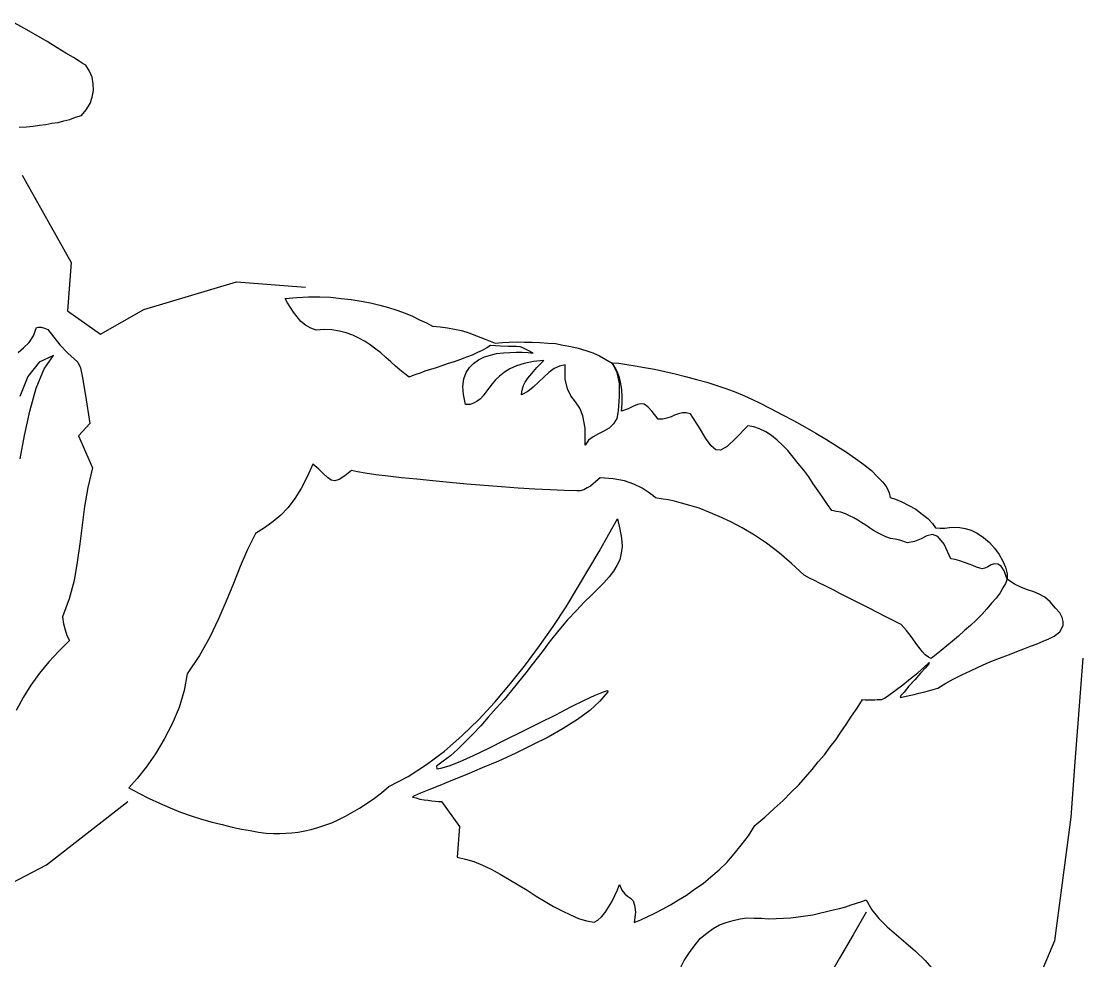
# Model space of a CAD drawing. Header units: millimetres. Extents: x 0 to 35, y -2 to 2.
# Drawn here: x 27.351 to 27.993, y 1.034 to 1.602 of the extents above; entities that cross this region are included whole.
import ezdxf

# ---------------------------------------------------------------- set-up
doc = ezdxf.new("R2010")
doc.units = ezdxf.units.MM
doc.layers.add('45-Biciklisti', color=7, linetype='Continuous')

# ---------------------------------------------------------------- blocks, each defined once
blk = doc.blocks.new('Cyclist 10 - Side view')
at = {"linetype": 'Continuous'}
for p, q in [((-0.64715, 1.59767), (-0.65481, 1.60185)), ((-0.63974, 1.59351), (-0.64715, 1.59767)), ((-0.63308, 1.58965), (-0.63974, 1.59351)), ((-0.62693, 1.58584), (-0.63308, 1.58965)), ((-0.62176, 1.58262), (-0.62693, 1.58584)), ((-0.61708, 1.57995), (-0.62176, 1.58262)), ((-0.61365, 1.57763), (-0.61708, 1.57995)), ((-0.61118, 1.57615), (-0.61365, 1.57763)), ((-0.6097, 1.57527), (-0.61118, 1.57615)), ((-0.60739, 1.57175), (-0.6097, 1.57527)), ((-0.60587, 1.56803), (-0.60739, 1.57175)), ((-0.60514, 1.56411), (-0.60587, 1.56803)), ((-0.60576, 1.55592), (-0.60494, 1.55997)), ((-0.60494, 1.55997), (-0.60514, 1.56411)), ((-0.60707, 1.55216), (-0.60576, 1.55592)), ((-0.61226, 1.54482), (-0.60943, 1.54822)), ((-0.60943, 1.54822), (-0.60707, 1.55216)), ((-0.63012, 1.54025), (-0.62647, 1.54075)), ((-0.62647, 1.54075), (-0.62304, 1.54177)), ((-0.62304, 1.54177), (-0.61939, 1.54253)), ((-0.61939, 1.54253), (-0.61594, 1.54381)), ((-0.61594, 1.54381), (-0.61226, 1.54482)), ((-0.64987, 1.53788), (-0.64547, 1.53807)), ((-0.64547, 1.53807), (-0.64158, 1.53854)), ((-0.64158, 1.53854), (-0.63767, 1.53902)), ((-0.63767, 1.53902), (-0.63377, 1.53949)), ((-0.63377, 1.53949), (-0.63012, 1.54025)), ((-0.48904, 1.43432), (-0.48205, 1.43483)), ((-0.4877, 1.43165), (-0.48904, 1.43432)), ((-0.48584, 1.42893), (-0.4877, 1.43165)), ((-0.48205, 1.43483), (-0.47506, 1.43532)), ((-0.47506, 1.43532), (-0.46811, 1.43531)), ((-0.46811, 1.43531), (-0.46169, 1.43509)), ((-0.46169, 1.43509), (-0.4553, 1.43435)), ((-0.4553, 1.43435), (-0.44918, 1.43363)), ((-0.44918, 1.43363), (-0.44308, 1.43265)), ((-0.44308, 1.43265), (-0.43748, 1.43171)), ((-0.43748, 1.43171), (-0.43193, 1.43027)), ((-0.484, 1.42596), (-0.48584, 1.42893)), ((-0.48189, 1.42322), (-0.484, 1.42596)), ((-0.43193, 1.43027), (-0.42662, 1.42884)), ((-0.42662, 1.42884), (-0.4216, 1.42717)), ((-0.4216, 1.42717), (-0.41658, 1.42551)), ((-0.41658, 1.42551), (-0.41208, 1.42361)), ((-0.47952, 1.42047), (-0.48189, 1.42322)), ((-0.47687, 1.41821), (-0.47952, 1.42047)), ((-0.41208, 1.42361), (-0.40786, 1.4215)), ((-0.40786, 1.4215), (-0.40363, 1.41963)), ((-0.40363, 1.41963), (-0.39992, 1.41755)), ((-0.64136, 1.41184), (-0.63944, 1.41684)), ((-0.63944, 1.41684), (-0.63839, 1.41703)), ((-0.63839, 1.41703), (-0.6366, 1.41689)), ((-0.6366, 1.41689), (-0.63457, 1.41647)), ((-0.63457, 1.41647), (-0.63258, 1.41555)), ((-0.63258, 1.41555), (-0.6253, 1.40625)), ((-0.47365, 1.41643), (-0.47687, 1.41821)), ((-0.4704, 1.41515), (-0.47365, 1.41643)), ((-0.46548, 1.41555), (-0.4704, 1.41515)), ((-0.46085, 1.41546), (-0.46548, 1.41555)), ((-0.45629, 1.4146), (-0.46085, 1.41546)), ((-0.45224, 1.41352), (-0.45629, 1.4146)), ((-0.44822, 1.41219), (-0.45224, 1.41352)), ((-0.39992, 1.41755), (-0.39532, 1.4172)), ((-0.39532, 1.4172), (-0.39099, 1.41662)), ((-0.39099, 1.41662), (-0.38667, 1.41578)), ((-0.38667, 1.41578), (-0.38236, 1.41494)), ((-0.38236, 1.41494), (-0.37808, 1.41358)), ((-0.37808, 1.41358), (-0.37333, 1.41168)), ((-0.64732, 1.40457), (-0.64399, 1.40766)), ((-0.64399, 1.40766), (-0.64136, 1.41184)), ((-0.6253, 1.40625), (-0.62029, 1.40098)), ((-0.4445, 1.41036), (-0.44822, 1.41219)), ((-0.44079, 1.40827), (-0.4445, 1.41036)), ((-0.4376, 1.40624), (-0.44079, 1.40827)), ((-0.43419, 1.40366), (-0.4376, 1.40624)), ((-0.37333, 1.41168), (-0.36808, 1.40974)), ((-0.36808, 1.40974), (-0.36209, 1.40722)), ((-0.36501, 1.4059), (-0.36718, 1.40452)), ((-0.35887, 1.40544), (-0.36501, 1.4059)), ((-0.36209, 1.40722), (-0.35793, 1.40769)), ((-0.35793, 1.40769), (-0.35354, 1.40786)), ((-0.35354, 1.40786), (-0.34889, 1.40803)), ((-0.34889, 1.40803), (-0.34426, 1.40794)), ((-0.34426, 1.40794), (-0.33963, 1.40785)), ((-0.33963, 1.40785), (-0.33501, 1.40775)), ((-0.33501, 1.40775), (-0.33014, 1.40738)), ((-0.33014, 1.40738), (-0.32554, 1.40704)), ((-0.32554, 1.40704), (-0.32096, 1.40618)), ((-0.32096, 1.40618), (-0.3164, 1.40532)), ((-0.65062, 1.40173), (-0.64732, 1.40457)), ((-0.62913, 1.39984), (-0.63793, 1.39587)), ((-0.63489, 1.39178), (-0.62913, 1.39984)), ((-0.62029, 1.40098), (-0.6169, 1.39815)), ((-0.43127, 1.40138), (-0.43419, 1.40366)), ((-0.42814, 1.39857), (-0.43127, 1.40138)), ((-0.37602, 1.40004), (-0.37946, 1.39876)), ((-0.37281, 1.4016), (-0.37602, 1.40004)), ((-0.36988, 1.40292), (-0.37281, 1.4016)), ((-0.36718, 1.40452), (-0.36988, 1.40292)), ((-0.36863, 1.39896), (-0.36494, 1.39997)), ((-0.36494, 1.39997), (-0.36127, 1.40098)), ((-0.36127, 1.40098), (-0.35711, 1.40145)), ((-0.35424, 1.40534), (-0.35887, 1.40544)), ((-0.35711, 1.40145), (-0.35323, 1.40166)), ((-0.35115, 1.40537), (-0.35424, 1.40534)), ((-0.35323, 1.40166), (-0.34936, 1.40188)), ((-0.3491, 1.40522), (-0.35115, 1.40537)), ((-0.34936, 1.40188), (-0.34575, 1.40187)), ((-0.34706, 1.40506), (-0.3491, 1.40522)), ((-0.3453, 1.40441), (-0.34706, 1.40506)), ((-0.34575, 1.40187), (-0.34216, 1.4016)), ((-0.34256, 1.40317), (-0.3453, 1.40441)), ((-0.33909, 1.40137), (-0.34256, 1.40317)), ((-0.34216, 1.4016), (-0.33909, 1.40137)), ((-0.3164, 1.40532), (-0.31184, 1.40421)), ((-0.31184, 1.40421), (-0.30731, 1.40283)), ((-0.30731, 1.40283), (-0.30304, 1.40148)), ((-0.30304, 1.40148), (-0.29905, 1.39963)), ((-0.29905, 1.39963), (-0.2951, 1.39753)), ((-0.63793, 1.39587), (-0.64477, 1.38712)), ((-0.6169, 1.39815), (-0.61449, 1.39591)), ((-0.61449, 1.39591), (-0.61295, 1.39245)), ((-0.42524, 1.39603), (-0.42814, 1.39857)), ((-0.42234, 1.39349), (-0.42524, 1.39603)), ((-0.41969, 1.39124), (-0.42234, 1.39349)), ((-0.39426, 1.39369), (-0.39771, 1.3924)), ((-0.39057, 1.39495), (-0.39426, 1.39369)), ((-0.38688, 1.39596), (-0.39057, 1.39495)), ((-0.38316, 1.39749), (-0.38688, 1.39596)), ((-0.37946, 1.39876), (-0.38316, 1.39749)), ((-0.3776, 1.39269), (-0.3751, 1.39507)), ((-0.3751, 1.39507), (-0.37211, 1.39717)), ((-0.37211, 1.39717), (-0.36863, 1.39896)), ((-0.34921, 1.39363), (-0.3532, 1.39188)), ((-0.34446, 1.39508), (-0.34921, 1.39363)), ((-0.33897, 1.39621), (-0.34446, 1.39508)), ((-0.33275, 1.39677), (-0.33897, 1.39621)), ((-0.33692, 1.39271), (-0.33275, 1.39677)), ((-0.32321, 1.39347), (-0.32642, 1.39191)), ((-0.31981, 1.39425), (-0.32321, 1.39347)), ((-0.3197, 1.38549), (-0.31981, 1.39425)), ((-0.2951, 1.39753), (-0.29141, 1.3952)), ((-0.29141, 1.3952), (-0.28848, 1.38956)), ((-0.28979, 1.39275), (-0.29139, 1.39545)), ((-0.29139, 1.39545), (-0.28729, 1.39514)), ((-0.28729, 1.39514), (-0.28244, 1.39452)), ((-0.28244, 1.39452), (-0.27736, 1.39362)), ((-0.27736, 1.39362), (-0.27177, 1.39268)), ((-0.64477, 1.38712), (-0.64954, 1.37513)), ((-0.63964, 1.38004), (-0.63489, 1.39178)), ((-0.61295, 1.39245), (-0.61161, 1.38642)), ((-0.41679, 1.3887), (-0.41969, 1.39124)), ((-0.4141, 1.38669), (-0.41679, 1.3887)), ((-0.41223, 1.38758), (-0.4141, 1.38669)), ((-0.41011, 1.38845), (-0.41223, 1.38758)), ((-0.40747, 1.38928), (-0.41011, 1.38845)), ((-0.40455, 1.39035), (-0.40747, 1.38928)), ((-0.40113, 1.39137), (-0.40455, 1.39035)), ((-0.39771, 1.3924), (-0.40113, 1.39137)), ((-0.38096, 1.38574), (-0.37965, 1.3895)), ((-0.37965, 1.3895), (-0.3776, 1.39269)), ((-0.35945, 1.38746), (-0.36196, 1.38507)), ((-0.35645, 1.3898), (-0.35945, 1.38746)), ((-0.3532, 1.39188), (-0.35645, 1.3898)), ((-0.34231, 1.38616), (-0.34002, 1.38908)), ((-0.34002, 1.38908), (-0.33692, 1.39271)), ((-0.33274, 1.38673), (-0.33578, 1.38386)), ((-0.32968, 1.38959), (-0.33274, 1.38673)), ((-0.32642, 1.39191), (-0.32968, 1.38959)), ((-0.28821, 1.3898), (-0.28979, 1.39275)), ((-0.28848, 1.38956), (-0.28718, 1.38303)), ((-0.28691, 1.38662), (-0.28821, 1.3898)), ((-0.27177, 1.39268), (-0.26566, 1.3917)), ((-0.26566, 1.3917), (-0.25959, 1.39022)), ((-0.25959, 1.39022), (-0.25327, 1.38871)), ((-0.25327, 1.38871), (-0.24695, 1.3872)), ((-0.24695, 1.3872), (-0.24039, 1.38541)), ((-0.61161, 1.38642), (-0.60984, 1.37572)), ((-0.38157, 1.38114), (-0.38096, 1.38574)), ((-0.38116, 1.37623), (-0.38157, 1.38114)), ((-0.36593, 1.38022), (-0.36765, 1.37778)), ((-0.36394, 1.38265), (-0.36593, 1.38022)), ((-0.36196, 1.38507), (-0.36394, 1.38265)), ((-0.34562, 1.37971), (-0.34495, 1.38173)), ((-0.34495, 1.38173), (-0.34403, 1.38372)), ((-0.34403, 1.38372), (-0.34231, 1.38616)), ((-0.33911, 1.38077), (-0.34239, 1.37818)), ((-0.33578, 1.38386), (-0.33911, 1.38077)), ((-0.31833, 1.37972), (-0.3197, 1.38549)), ((-0.28718, 1.38303), (-0.28701, 1.37503)), ((-0.28616, 1.38295), (-0.28691, 1.38662)), ((-0.28542, 1.37904), (-0.28616, 1.38295)), ((-0.24039, 1.38541), (-0.23409, 1.38365)), ((-0.23409, 1.38365), (-0.22806, 1.38166)), ((-0.22806, 1.38166), (-0.22203, 1.37965)), ((-0.64352, 1.36617), (-0.63964, 1.38004)), ((-0.60984, 1.37572), (-0.60725, 1.3588)), ((-0.38007, 1.37022), (-0.38116, 1.37623)), ((-0.36937, 1.37559), (-0.37106, 1.37366)), ((-0.36765, 1.37778), (-0.36937, 1.37559)), ((-0.34239, 1.37818), (-0.34615, 1.37616)), ((-0.34615, 1.37616), (-0.34602, 1.37795)), ((-0.34602, 1.37795), (-0.34562, 1.37971)), ((-0.31633, 1.37544), (-0.31833, 1.37972)), ((-0.31351, 1.37189), (-0.31633, 1.37544)), ((-0.28701, 1.37503), (-0.28766, 1.36633)), ((-0.28521, 1.3749), (-0.28542, 1.37904)), ((-0.28527, 1.37078), (-0.28521, 1.3749)), ((-0.22203, 1.37965), (-0.21651, 1.37769)), ((-0.21651, 1.37769), (-0.21128, 1.37549)), ((-0.21128, 1.37549), (-0.20654, 1.37333)), ((-0.37723, 1.37026), (-0.38007, 1.37022)), ((-0.37511, 1.37113), (-0.37723, 1.37026)), ((-0.37297, 1.37225), (-0.37511, 1.37113)), ((-0.37106, 1.37366), (-0.37297, 1.37225)), ((-0.31097, 1.36809), (-0.31351, 1.37189)), ((-0.30901, 1.36331), (-0.31097, 1.36809)), ((-0.28562, 1.36617), (-0.28527, 1.37078)), ((-0.28164, 1.36768), (-0.28562, 1.36617)), ((-0.27844, 1.36924), (-0.28164, 1.36768)), ((-0.27603, 1.37034), (-0.27844, 1.36924)), ((-0.27395, 1.3707), (-0.27603, 1.37034)), ((-0.2719, 1.37055), (-0.27395, 1.3707)), ((-0.26971, 1.36883), (-0.2719, 1.37055)), ((-0.26709, 1.36606), (-0.26971, 1.36883)), ((-0.20654, 1.37333), (-0.20233, 1.37121)), ((-0.20233, 1.37121), (-0.19563, 1.36788)), ((-0.19563, 1.36788), (-0.18869, 1.36426)), ((-0.64669, 1.35147), (-0.64352, 1.36617)), ((-0.30776, 1.356), (-0.30901, 1.36331)), ((-0.28853, 1.36176), (-0.29057, 1.35856)), ((-0.28766, 1.36633), (-0.28853, 1.36176)), ((-0.26357, 1.36142), (-0.26709, 1.36606)), ((-0.26074, 1.36147), (-0.26357, 1.36142)), ((-0.25838, 1.36206), (-0.26074, 1.36147)), ((-0.25574, 1.36288), (-0.25838, 1.36206)), ((-0.25362, 1.36376), (-0.25574, 1.36288)), ((-0.25123, 1.36461), (-0.25362, 1.36376)), ((-0.24887, 1.3652), (-0.25123, 1.36461)), ((-0.24655, 1.36528), (-0.24887, 1.3652)), ((-0.24403, 1.36458), (-0.24655, 1.36528)), ((-0.23848, 1.35618), (-0.24403, 1.36458)), ((-0.18869, 1.36426), (-0.18175, 1.36065)), ((-0.60725, 1.3588), (-0.614, 1.35132)), ((-0.30777, 1.3457), (-0.30776, 1.356)), ((-0.29309, 1.35592), (-0.29632, 1.35411)), ((-0.29057, 1.35856), (-0.29309, 1.35592)), ((-0.2346, 1.3497), (-0.23848, 1.35618)), ((-0.20929, 1.35732), (-0.21655, 1.34988)), ((-0.20574, 1.3568), (-0.20929, 1.35732)), ((-0.20223, 1.3555), (-0.20574, 1.3568)), ((-0.1985, 1.35367), (-0.20223, 1.3555)), ((-0.18175, 1.36065), (-0.17484, 1.35677)), ((-0.17484, 1.35677), (-0.16817, 1.35292)), ((-0.64929, 1.33751), (-0.64669, 1.35147)), ((-0.614, 1.35132), (-0.60569, 1.3319)), ((-0.30574, 1.34864), (-0.30777, 1.3457)), ((-0.30275, 1.35073), (-0.30574, 1.34864)), ((-0.29953, 1.35255), (-0.30275, 1.35073)), ((-0.29632, 1.35411), (-0.29953, 1.35255)), ((-0.23157, 1.34535), (-0.2346, 1.3497)), ((-0.21655, 1.34988), (-0.22183, 1.34488)), ((-0.19505, 1.35161), (-0.1985, 1.35367)), ((-0.19166, 1.34878), (-0.19505, 1.35161)), ((-0.18829, 1.34569), (-0.19166, 1.34878)), ((-0.16817, 1.35292), (-0.16177, 1.3491)), ((-0.16177, 1.3491), (-0.15563, 1.34528)), ((-0.22868, 1.34282), (-0.23157, 1.34535)), ((-0.22586, 1.34261), (-0.22868, 1.34282)), ((-0.22183, 1.34488), (-0.22586, 1.34261)), ((-0.18519, 1.34236), (-0.18829, 1.34569)), ((-0.18189, 1.33852), (-0.18519, 1.34236)), ((-0.15563, 1.34528), (-0.14973, 1.34149)), ((-0.17882, 1.33468), (-0.18189, 1.33852)), ((-0.14973, 1.34149), (-0.14409, 1.33772)), ((-0.14409, 1.33772), (-0.13922, 1.334)), ((-0.60569, 1.3319), (-0.60838, 1.32)), ((-0.4724, 1.33419), (-0.47581, 1.32647)), ((-0.46877, 1.33108), (-0.4724, 1.33419)), ((-0.4659, 1.32829), (-0.46877, 1.33108)), ((-0.449, 1.33036), (-0.45311, 1.32707)), ((-0.44545, 1.32958), (-0.449, 1.33036)), ((-0.44062, 1.3287), (-0.44545, 1.32958)), ((-0.17552, 1.33057), (-0.17882, 1.33468)), ((-0.17249, 1.32648), (-0.17552, 1.33057)), ((-0.13922, 1.334), (-0.1346, 1.3303)), ((-0.1346, 1.3303), (-0.13102, 1.32669)), ((-0.47581, 1.32647), (-0.47943, 1.31953)), ((-0.46348, 1.32605), (-0.4659, 1.32829)), ((-0.46128, 1.3246), (-0.46348, 1.32605)), ((-0.45899, 1.32416), (-0.46128, 1.3246)), ((-0.45636, 1.325), (-0.45899, 1.32416)), ((-0.45311, 1.32707), (-0.45636, 1.325)), ((-0.43426, 1.32771), (-0.44062, 1.3287)), ((-0.42686, 1.32689), (-0.43426, 1.32771)), ((-0.41868, 1.32601), (-0.42686, 1.32689)), ((-0.40948, 1.32506), (-0.41868, 1.32601)), ((-0.39978, 1.32407), (-0.40948, 1.32506)), ((-0.38981, 1.32306), (-0.39978, 1.32407)), ((-0.37933, 1.32202), (-0.38981, 1.32306)), ((-0.30145, 1.32359), (-0.30283, 1.32241)), ((-0.2998, 1.32502), (-0.30145, 1.32359)), ((-0.2987, 1.32597), (-0.2998, 1.32502)), ((-0.29076, 1.32537), (-0.2987, 1.32597)), ((-0.2839, 1.32407), (-0.29076, 1.32537)), ((-0.27814, 1.32209), (-0.2839, 1.32407)), ((-0.16971, 1.3224), (-0.17249, 1.32648)), ((-0.13102, 1.32669), (-0.12766, 1.32335)), ((-0.12766, 1.32335), (-0.12534, 1.32008)), ((-0.60838, 1.32), (-0.61053, 1.30857)), ((-0.47943, 1.31953), (-0.48324, 1.31338)), ((-0.36883, 1.32122), (-0.37933, 1.32202)), ((-0.35834, 1.32043), (-0.36883, 1.32122)), ((-0.3481, 1.31966), (-0.35834, 1.32043)), ((-0.33809, 1.31916), (-0.3481, 1.31966)), ((-0.32886, 1.31871), (-0.33809, 1.31916)), ((-0.32039, 1.31833), (-0.32886, 1.31871)), ((-0.31269, 1.31801), (-0.32039, 1.31833)), ((-0.31062, 1.31811), (-0.31269, 1.31801)), ((-0.30852, 1.31872), (-0.31062, 1.31811)), ((-0.30638, 1.31985), (-0.30852, 1.31872)), ((-0.30449, 1.32099), (-0.30638, 1.31985)), ((-0.30283, 1.32241), (-0.30449, 1.32099)), ((-0.27317, 1.31966), (-0.27814, 1.32209)), ((-0.26948, 1.31732), (-0.27317, 1.31966)), ((-0.2668, 1.31531), (-0.26948, 1.31732)), ((-0.16669, 1.31805), (-0.16971, 1.3224)), ((-0.16391, 1.31398), (-0.16669, 1.31805)), ((-0.12534, 1.32008), (-0.12377, 1.31687)), ((-0.12377, 1.31687), (-0.12322, 1.314)), ((-0.48324, 1.31338), (-0.48725, 1.30802)), ((-0.26511, 1.3139), (-0.2668, 1.31531)), ((-0.26436, 1.31359), (-0.26511, 1.3139)), ((-0.26282, 1.31347), (-0.26436, 1.31359)), ((-0.26054, 1.31304), (-0.26282, 1.31347)), ((-0.25749, 1.31255), (-0.26054, 1.31304)), ((-0.25369, 1.31175), (-0.25749, 1.31255)), ((-0.24939, 1.31065), (-0.25369, 1.31175)), ((-0.24434, 1.30924), (-0.24939, 1.31065)), ((-0.16112, 1.3099), (-0.16391, 1.31398)), ((-0.15858, 1.30611), (-0.16112, 1.3099)), ((-0.12322, 1.314), (-0.11995, 1.31297)), ((-0.11995, 1.31297), (-0.11621, 1.3114)), ((-0.11621, 1.3114), (-0.11199, 1.30928)), ((-0.61053, 1.30857), (-0.61189, 1.29735)), ((-0.49172, 1.30346), (-0.4964, 1.29945)), ((-0.48725, 1.30802), (-0.49172, 1.30346)), ((-0.2388, 1.30753), (-0.24434, 1.30924)), ((-0.2328, 1.30528), (-0.2388, 1.30753)), ((-0.22657, 1.30249), (-0.2328, 1.30528)), ((-0.15578, 1.30564), (-0.15858, 1.30611)), ((-0.15299, 1.30517), (-0.15578, 1.30564)), ((-0.15023, 1.3042), (-0.15299, 1.30517)), ((-0.14774, 1.30297), (-0.15023, 1.3042)), ((-0.11199, 1.30928), (-0.1078, 1.30691)), ((-0.1078, 1.30691), (-0.10389, 1.30404)), ((-0.10389, 1.30404), (-0.10048, 1.30146)), ((-0.61189, 1.29735), (-0.61326, 1.28612)), ((-0.4964, 1.29945), (-0.50156, 1.29571)), ((-0.29329, 1.29183), (-0.2882, 1.30122)), ((-0.2882, 1.30122), (-0.28662, 1.29493)), ((-0.2196, 1.29939), (-0.22657, 1.30249)), ((-0.21266, 1.29578), (-0.2196, 1.29939)), ((-0.14526, 1.30175), (-0.14774, 1.30297)), ((-0.1428, 1.30028), (-0.14526, 1.30175)), ((-0.14034, 1.29881), (-0.1428, 1.30028)), ((-0.13787, 1.29733), (-0.14034, 1.29881)), ((-0.13568, 1.29563), (-0.13787, 1.29733)), ((-0.10048, 1.30146), (-0.09762, 1.29842)), ((-0.09762, 1.29842), (-0.09576, 1.2957)), ((-0.50698, 1.29226), (-0.51183, 1.28258)), ((-0.50156, 1.29571), (-0.50698, 1.29226)), ((-0.29923, 1.28146), (-0.29329, 1.29183)), ((-0.28662, 1.29493), (-0.28575, 1.28945)), ((-0.20527, 1.29136), (-0.21266, 1.29578)), ((-0.19792, 1.28643), (-0.20527, 1.29136)), ((-0.13322, 1.29416), (-0.13568, 1.29563)), ((-0.13076, 1.29268), (-0.13322, 1.29416)), ((-0.12828, 1.29146), (-0.13076, 1.29268)), ((-0.12579, 1.29024), (-0.12828, 1.29146)), ((-0.10102, 1.29095), (-0.1045, 1.28915)), ((-0.09761, 1.29172), (-0.10102, 1.29095)), ((-0.09436, 1.29045), (-0.09761, 1.29172)), ((-0.09576, 1.2957), (-0.09295, 1.29549)), ((-0.09059, 1.28579), (-0.09436, 1.29045)), ((-0.09295, 1.29549), (-0.09011, 1.29553)), ((-0.09011, 1.29553), (-0.08726, 1.29583)), ((-0.08726, 1.29583), (-0.08415, 1.29611)), ((-0.08415, 1.29611), (-0.08108, 1.29588)), ((-0.08108, 1.29588), (-0.07777, 1.29537)), ((-0.07777, 1.29537), (-0.07424, 1.29433)), ((-0.07424, 1.29433), (-0.07052, 1.29251)), ((-0.07052, 1.29251), (-0.06685, 1.28991)), ((-0.61326, 1.28612), (-0.61488, 1.27491)), ((-0.28535, 1.28453), (-0.28591, 1.28046)), ((-0.28575, 1.28945), (-0.28535, 1.28453)), ((-0.19037, 1.2807), (-0.19792, 1.28643)), ((-0.12303, 1.28926), (-0.12579, 1.29024)), ((-0.12023, 1.2888), (-0.12303, 1.28926)), ((-0.11744, 1.28832), (-0.12023, 1.2888)), ((-0.11267, 1.28667), (-0.11744, 1.28832)), ((-0.1085, 1.28739), (-0.11267, 1.28667)), ((-0.1045, 1.28915), (-0.1085, 1.28739)), ((-0.08662, 1.27699), (-0.09059, 1.28579)), ((-0.06685, 1.28991), (-0.06322, 1.2868)), ((-0.06322, 1.2868), (-0.06012, 1.28349)), ((-0.51183, 1.28258), (-0.51621, 1.27236)), ((-0.30543, 1.27085), (-0.29923, 1.28146)), ((-0.28591, 1.28046), (-0.28674, 1.27639)), ((-0.18287, 1.27421), (-0.19037, 1.2807)), ((-0.06012, 1.28349), (-0.05732, 1.27967)), ((-0.05732, 1.27967), (-0.05505, 1.27564)), ((-0.61488, 1.27491), (-0.61673, 1.26399)), ((-0.51621, 1.27236), (-0.52033, 1.26211)), ((-0.28854, 1.27292), (-0.2906, 1.26948)), ((-0.28674, 1.27639), (-0.28854, 1.27292)), ((-0.17516, 1.2672), (-0.18287, 1.27421)), ((-0.08383, 1.27652), (-0.08662, 1.27699)), ((-0.08104, 1.27579), (-0.08383, 1.27652)), ((-0.07829, 1.27482), (-0.08104, 1.27579)), ((-0.07553, 1.27383), (-0.07829, 1.27482)), ((-0.07329, 1.27289), (-0.07553, 1.27383)), ((-0.07104, 1.27195), (-0.07329, 1.27289)), ((-0.06903, 1.27128), (-0.07104, 1.27195)), ((-0.06751, 1.27091), (-0.06903, 1.27128)), ((-0.06594, 1.2713), (-0.06751, 1.27091)), ((-0.06407, 1.27219), (-0.06594, 1.2713)), ((-0.06218, 1.27334), (-0.06407, 1.27219)), ((-0.06007, 1.27395), (-0.06218, 1.27334)), ((-0.05803, 1.27379), (-0.06007, 1.27395)), ((-0.05605, 1.27262), (-0.05803, 1.27379)), ((-0.05422, 1.26964), (-0.05605, 1.27262)), ((-0.05505, 1.27564), (-0.05353, 1.27191)), ((-0.05353, 1.27191), (-0.05254, 1.26798)), ((-0.31222, 1.25952), (-0.30543, 1.27085)), ((-0.29318, 1.26607), (-0.29629, 1.26244)), ((-0.2906, 1.26948), (-0.29318, 1.26607)), ((-0.17195, 1.2654), (-0.17516, 1.2672)), ((-0.16898, 1.26389), (-0.17195, 1.2654)), ((-0.05254, 1.26462), (-0.05422, 1.26964)), ((-0.05254, 1.26798), (-0.05254, 1.26462)), ((-0.61673, 1.26399), (-0.61963, 1.25288)), ((-0.52033, 1.26211), (-0.52474, 1.25138)), ((-0.31926, 1.24795), (-0.31222, 1.25952)), ((-0.29991, 1.25885), (-0.3038, 1.25502)), ((-0.29629, 1.26244), (-0.29991, 1.25885)), ((-0.166, 1.26238), (-0.16898, 1.26389)), ((-0.16302, 1.26087), (-0.166, 1.26238)), ((-0.1598, 1.25934), (-0.16302, 1.26087)), ((-0.15682, 1.25783), (-0.1598, 1.25934)), ((-0.05499, 1.25941), (-0.05676, 1.25645)), ((-0.0535, 1.26212), (-0.05499, 1.25941)), ((-0.05254, 1.26462), (-0.0535, 1.26212)), ((-0.04812, 1.26172), (-0.05254, 1.26462)), ((-0.0439, 1.25959), (-0.04812, 1.26172)), ((-0.04014, 1.25829), (-0.0439, 1.25959)), ((-0.03638, 1.25697), (-0.04014, 1.25829)), ((-0.61963, 1.25288), (-0.62382, 1.24185)), ((-0.3038, 1.25502), (-0.30824, 1.25073)), ((-0.15361, 1.25604), (-0.15682, 1.25783)), ((-0.15037, 1.25451), (-0.15361, 1.25604)), ((-0.14691, 1.2527), (-0.15037, 1.25451)), ((-0.14318, 1.25088), (-0.14691, 1.2527)), ((-0.05906, 1.25328), (-0.06187, 1.25014)), ((-0.05676, 1.25645), (-0.05906, 1.25328)), ((-0.03313, 1.2557), (-0.03638, 1.25697)), ((-0.02966, 1.25389), (-0.03313, 1.2557)), ((-0.02653, 1.25108), (-0.02966, 1.25389)), ((-0.52474, 1.25138), (-0.52941, 1.24065)), ((-0.3271, 1.23618), (-0.31926, 1.24795)), ((-0.313, 1.24568), (-0.31831, 1.24016)), ((-0.30824, 1.25073), (-0.313, 1.24568)), ((-0.13946, 1.24905), (-0.14318, 1.25088)), ((-0.1355, 1.24694), (-0.13946, 1.24905)), ((-0.13128, 1.24482), (-0.1355, 1.24694)), ((-0.0647, 1.24675), (-0.06778, 1.24338)), ((-0.06187, 1.25014), (-0.0647, 1.24675)), ((-0.02321, 1.24722), (-0.02653, 1.25108)), ((-0.02058, 1.24445), (-0.02321, 1.24722)), ((-0.62382, 1.24185), (-0.6231, 1.23769)), ((-0.52941, 1.24065), (-0.53462, 1.22972)), ((-0.31831, 1.24016), (-0.32368, 1.23387)), ((-0.12657, 1.24241), (-0.13128, 1.24482)), ((-0.12186, 1.24), (-0.12657, 1.24241)), ((-0.11665, 1.23728), (-0.12186, 1.24)), ((-0.07113, 1.24002), (-0.07473, 1.23669)), ((-0.06778, 1.24338), (-0.07113, 1.24002)), ((-0.01926, 1.24152), (-0.02058, 1.24445)), ((-0.01867, 1.23915), (-0.01926, 1.24152)), ((-0.01859, 1.23683), (-0.01867, 1.23915)), ((-0.6231, 1.23769), (-0.62209, 1.234)), ((-0.62209, 1.234), (-0.62106, 1.23058)), ((-0.33521, 1.22443), (-0.3271, 1.23618)), ((-0.32368, 1.23387), (-0.32938, 1.22658)), ((-0.11333, 1.23369), (-0.11665, 1.23728)), ((-0.1105, 1.23013), (-0.11333, 1.23369)), ((-0.07831, 1.23362), (-0.08191, 1.23028)), ((-0.07473, 1.23669), (-0.07831, 1.23362)), ((-0.02235, 1.23145), (-0.02069, 1.23287)), ((-0.02069, 1.23287), (-0.01953, 1.23459)), ((-0.01953, 1.23459), (-0.01859, 1.23683)), ((-0.61948, 1.22762), (-0.62589, 1.22116)), ((-0.62106, 1.23058), (-0.61948, 1.22762)), ((-0.53462, 1.22972), (-0.54087, 1.2186)), ((-0.32938, 1.22658), (-0.33252, 1.22244)), ((-0.1082, 1.2266), (-0.1105, 1.23013)), ((-0.10585, 1.2236), (-0.1082, 1.2266)), ((-0.08549, 1.22721), (-0.08905, 1.22438)), ((-0.08191, 1.23028), (-0.08549, 1.22721)), ((-0.03436, 1.22567), (-0.03064, 1.22718)), ((-0.03064, 1.22718), (-0.02718, 1.22872)), ((-0.02718, 1.22872), (-0.02397, 1.23028)), ((-0.02397, 1.23028), (-0.02235, 1.23145)), ((-0.62589, 1.22116), (-0.63204, 1.21467)), ((-0.34379, 1.21298), (-0.33521, 1.22443)), ((-0.33252, 1.22244), (-0.33594, 1.21805)), ((-0.10374, 1.22086), (-0.10585, 1.2236)), ((-0.10208, 1.21893), (-0.10374, 1.22086)), ((-0.09236, 1.22154), (-0.09536, 1.2192)), ((-0.08905, 1.22438), (-0.09236, 1.22154)), ((-0.05108, 1.2192), (-0.04657, 1.22092)), ((-0.04657, 1.22092), (-0.04231, 1.22266)), ((-0.04231, 1.22266), (-0.03834, 1.22416)), ((-0.03834, 1.22416), (-0.03436, 1.22567)), ((-0.63204, 1.21467), (-0.63771, 1.20789)), ((-0.54087, 1.2186), (-0.54839, 1.20758)), ((-0.33594, 1.21805), (-0.33966, 1.21319)), ((-0.10264, 1.21151), (-0.0996, 1.21437)), ((-0.10013, 1.2175), (-0.10208, 1.21893)), ((-0.09991, 1.21362), (-0.10189, 1.21119)), ((-0.09837, 1.21685), (-0.10013, 1.2175)), ((-0.0996, 1.21437), (-0.09991, 1.21362)), ((-0.09536, 1.2192), (-0.09837, 1.21685)), ((-0.06993, 1.21161), (-0.06513, 1.21382)), ((-0.06513, 1.21382), (-0.06034, 1.21578)), ((-0.06034, 1.21578), (-0.05558, 1.21748)), ((-0.05558, 1.21748), (-0.05108, 1.2192)), ((-0.63771, 1.20789), (-0.6429, 1.20055)), ((-0.54839, 1.20758), (-0.55019, 1.19742)), ((-0.35289, 1.20157), (-0.34379, 1.21298)), ((-0.34365, 1.20808), (-0.34792, 1.20274)), ((-0.33966, 1.21319), (-0.34365, 1.20808)), ((-0.11088, 1.20466), (-0.1065, 1.20819)), ((-0.10497, 1.20782), (-0.10836, 1.20395)), ((-0.1065, 1.20819), (-0.10264, 1.21151)), ((-0.10189, 1.21119), (-0.10497, 1.20782)), ((-0.08464, 1.20448), (-0.07981, 1.20695)), ((-0.07981, 1.20695), (-0.07473, 1.2094)), ((-0.07473, 1.2094), (-0.06993, 1.21161)), ((-0.6429, 1.20055), (-0.64758, 1.19318)), ((-0.36224, 1.19043), (-0.35289, 1.20157)), ((-0.34792, 1.20274), (-0.35219, 1.19739)), ((-0.12018, 1.19738), (-0.11554, 1.20089)), ((-0.11554, 1.20089), (-0.11088, 1.20466)), ((-0.10836, 1.20395), (-0.112, 1.20012)), ((-0.09433, 1.19878), (-0.08947, 1.20176)), ((-0.08947, 1.20176), (-0.08464, 1.20448)), ((-0.55019, 1.19742), (-0.55329, 1.1871)), ((-0.35219, 1.19739), (-0.3567, 1.19207)), ((-0.30809, 1.19149), (-0.30167, 1.19461)), ((-0.30167, 1.19461), (-0.29663, 1.19655)), ((-0.29405, 1.19661), (-0.29885, 1.19105)), ((-0.29663, 1.19655), (-0.29424, 1.19739)), ((-0.29424, 1.19739), (-0.29405, 1.19661)), ((-0.12672, 1.19273), (-0.124, 1.19458)), ((-0.124, 1.19458), (-0.12018, 1.19738)), ((-0.11682, 1.1943), (-0.11715, 1.19329)), ((-0.11485, 1.19646), (-0.11682, 1.1943)), ((-0.112, 1.20012), (-0.11485, 1.19646)), ((-0.11427, 1.19384), (-0.11165, 1.19442)), ((-0.11165, 1.19442), (-0.10878, 1.19498)), ((-0.10878, 1.19498), (-0.10588, 1.19578)), ((-0.10588, 1.19578), (-0.10301, 1.19635)), ((-0.10301, 1.19635), (-0.10012, 1.19715)), ((-0.10012, 1.19715), (-0.09723, 1.19797)), ((-0.09723, 1.19797), (-0.09433, 1.19878)), ((-0.64758, 1.19318), (-0.65177, 1.18526)), ((-0.37205, 1.17984), (-0.36224, 1.19043)), ((-0.3567, 1.19207), (-0.36148, 1.18677)), ((-0.31637, 1.18748), (-0.30809, 1.19149)), ((-0.29885, 1.19105), (-0.30494, 1.18533)), ((-0.14314, 1.18676), (-0.13991, 1.19192)), ((-0.13991, 1.19192), (-0.13838, 1.1918)), ((-0.13838, 1.1918), (-0.13684, 1.19169)), ((-0.13684, 1.19169), (-0.13529, 1.19183)), ((-0.13529, 1.19183), (-0.13401, 1.19174)), ((-0.13401, 1.19174), (-0.13244, 1.19187)), ((-0.13244, 1.19187), (-0.13115, 1.19203)), ((-0.13115, 1.19203), (-0.12961, 1.19191)), ((-0.12961, 1.19191), (-0.12832, 1.19208)), ((-0.12832, 1.19208), (-0.12672, 1.19273)), ((-0.11715, 1.19329), (-0.11427, 1.19384)), ((-0.55329, 1.1871), (-0.55737, 1.17736)), ((-0.36628, 1.18121), (-0.37078, 1.17614)), ((-0.36148, 1.18677), (-0.36628, 1.18121)), ((-0.33538, 1.17784), (-0.32547, 1.18276)), ((-0.32547, 1.18276), (-0.31637, 1.18748)), ((-0.30494, 1.18533), (-0.3123, 1.17996)), ((-0.14979, 1.17696), (-0.14659, 1.18186)), ((-0.14659, 1.18186), (-0.14314, 1.18676)), ((-0.55737, 1.17736), (-0.5622, 1.16794)), ((-0.38231, 1.17006), (-0.37205, 1.17984)), ((-0.37078, 1.17614), (-0.37554, 1.1711)), ((-0.34581, 1.17271), (-0.33538, 1.17784)), ((-0.3123, 1.17996), (-0.32096, 1.17444)), ((-0.15298, 1.1723), (-0.14979, 1.17696)), ((-0.3928, 1.16081), (-0.38231, 1.17006)), ((-0.37554, 1.1711), (-0.38028, 1.1663)), ((-0.35598, 1.16755), (-0.34581, 1.17271)), ((-0.33011, 1.16921), (-0.34, 1.16429)), ((-0.32096, 1.17444), (-0.33011, 1.16921)), ((-0.15616, 1.16766), (-0.15298, 1.1723)), ((-0.5622, 1.16794), (-0.5675, 1.15907)), ((-0.38472, 1.162), (-0.38915, 1.15796)), ((-0.38028, 1.1663), (-0.38472, 1.162)), ((-0.37523, 1.15819), (-0.36588, 1.16264)), ((-0.36588, 1.16264), (-0.35598, 1.16755)), ((-0.34, 1.16429), (-0.34991, 1.15937)), ((-0.16302, 1.15864), (-0.15958, 1.16328)), ((-0.15958, 1.16328), (-0.15616, 1.16766)), ((-0.5675, 1.15907), (-0.57325, 1.15101)), ((-0.40371, 1.15262), (-0.3928, 1.16081)), ((-0.38915, 1.15796), (-0.39351, 1.15468)), ((-0.38324, 1.15442), (-0.37523, 1.15819)), ((-0.34991, 1.15937), (-0.36004, 1.15473)), ((-0.1667, 1.15429), (-0.16302, 1.15864)), ((-0.57325, 1.15101), (-0.57866, 1.1442)), ((-0.41481, 1.14548), (-0.40371, 1.15262)), ((-0.39351, 1.15468), (-0.39761, 1.15165)), ((-0.39761, 1.15165), (-0.39747, 1.1501)), ((-0.39747, 1.1501), (-0.39487, 1.15041)), ((-0.39487, 1.15041), (-0.38987, 1.15183)), ((-0.38987, 1.15183), (-0.38324, 1.15442)), ((-0.36988, 1.15059), (-0.37919, 1.14665)), ((-0.36004, 1.15473), (-0.36988, 1.15059)), ((-0.17434, 1.14508), (-0.1704, 1.14967)), ((-0.1704, 1.14967), (-0.1667, 1.15429)), ((-0.57866, 1.1442), (-0.58371, 1.13867)), ((-0.42634, 1.1394), (-0.41481, 1.14548)), ((-0.38795, 1.14319), (-0.39566, 1.13992)), ((-0.37919, 1.14665), (-0.38795, 1.14319)), ((-0.17855, 1.14051), (-0.17434, 1.14508)), ((-0.58371, 1.13867), (-0.57753, 1.13536)), ((-0.43074, 1.13561), (-0.42634, 1.1394)), ((-0.40229, 1.13733), (-0.40733, 1.13539)), ((-0.39566, 1.13992), (-0.40229, 1.13733)), ((-0.18329, 1.13571), (-0.17855, 1.14051)), ((-0.57753, 1.13536), (-0.57134, 1.13207)), ((-0.57134, 1.13207), (-0.56512, 1.12928)), ((-0.43947, 1.12931), (-0.43512, 1.13234)), ((-0.43512, 1.13234), (-0.43074, 1.13561)), ((-0.41079, 1.13384), (-0.41215, 1.13291)), ((-0.41215, 1.13291), (-0.40987, 1.13249)), ((-0.40733, 1.13539), (-0.41079, 1.13384)), ((-0.40987, 1.13249), (-0.4076, 1.1318)), ((-0.4076, 1.1318), (-0.40506, 1.13135)), ((-0.40506, 1.13135), (-0.40276, 1.13118)), ((-0.40276, 1.13118), (-0.40048, 1.13074)), ((-0.40048, 1.13074), (-0.39842, 1.13059)), ((-0.39842, 1.13059), (-0.39638, 1.13044)), ((-0.39638, 1.13044), (-0.39458, 1.1303)), ((-0.39458, 1.1303), (-0.38362, 1.11532)), ((-0.19328, 1.12617), (-0.18803, 1.13092)), ((-0.18803, 1.13092), (-0.18329, 1.13571)), ((-0.56512, 1.12928), (-0.55864, 1.12648)), ((-0.55864, 1.12648), (-0.5524, 1.12394)), ((-0.5524, 1.12394), (-0.54587, 1.12164)), ((-0.45267, 1.12156), (-0.44838, 1.12381)), ((-0.44838, 1.12381), (-0.44406, 1.12632)), ((-0.44406, 1.12632), (-0.43947, 1.12931)), ((-0.19909, 1.12094), (-0.19328, 1.12617)), ((-0.54587, 1.12164), (-0.53959, 1.11963)), ((-0.53959, 1.11963), (-0.53329, 1.11786)), ((-0.53329, 1.11786), (-0.52722, 1.11637)), ((-0.46519, 1.11606), (-0.46095, 1.11755)), ((-0.46095, 1.11755), (-0.45696, 1.1193)), ((-0.45696, 1.1193), (-0.45267, 1.12156)), ((-0.20515, 1.11574), (-0.19909, 1.12094)), ((-0.52722, 1.11637), (-0.52115, 1.11489)), ((-0.52115, 1.11489), (-0.51558, 1.11369)), ((-0.51558, 1.11369), (-0.51023, 1.11278)), ((-0.51023, 1.11278), (-0.50515, 1.11188)), ((-0.50515, 1.11188), (-0.50057, 1.11127)), ((-0.50057, 1.11127), (-0.49622, 1.11094)), ((-0.49622, 1.11094), (-0.49236, 1.11091)), ((-0.49236, 1.11091), (-0.48873, 1.11116)), ((-0.48873, 1.11116), (-0.48511, 1.11139)), ((-0.48511, 1.11139), (-0.48121, 1.11187)), ((-0.48121, 1.11187), (-0.47729, 1.1126)), ((-0.47729, 1.1126), (-0.47338, 1.11334)), ((-0.47338, 1.11334), (-0.46941, 1.11458)), ((-0.46941, 1.11458), (-0.46519, 1.11606)), ((-0.38362, 1.11532), (-0.38503, 1.09662)), ((-0.20895, 1.10959), (-0.20515, 1.11574)), ((-0.21324, 1.10399), (-0.20895, 1.10959)), ((-0.22201, 1.09358), (-0.2175, 1.09864)), ((-0.2175, 1.09864), (-0.21324, 1.10399)), ((-0.38503, 1.09662), (-0.37997, 1.09547)), ((-0.37997, 1.09547), (-0.37493, 1.09406)), ((-0.37493, 1.09406), (-0.36968, 1.09186)), ((-0.36968, 1.09186), (-0.36446, 1.08941)), ((-0.22673, 1.08905), (-0.22201, 1.09358)), ((-0.36446, 1.08941), (-0.35902, 1.08642)), ((-0.35902, 1.08642), (-0.3536, 1.08317)), ((-0.23168, 1.08479), (-0.22673, 1.08905)), ((-0.3536, 1.08317), (-0.34818, 1.07994)), ((-0.34818, 1.07994), (-0.34276, 1.07669)), ((-0.28815, 1.07694), (-0.28688, 1.0802)), ((-0.28688, 1.0802), (-0.28559, 1.07675)), ((-0.24152, 1.07728), (-0.23636, 1.08076)), ((-0.23636, 1.08076), (-0.23168, 1.08479)), ((-0.34276, 1.07669), (-0.33736, 1.07319)), ((-0.33736, 1.07319), (-0.33194, 1.06996)), ((-0.29153, 1.06973), (-0.2897, 1.07346)), ((-0.2897, 1.07346), (-0.28815, 1.07694)), ((-0.28559, 1.07675), (-0.2837, 1.07455)), ((-0.2837, 1.07455), (-0.282, 1.07314)), ((-0.282, 1.07314), (-0.28029, 1.07197)), ((-0.25128, 1.07082), (-0.24642, 1.07379)), ((-0.24642, 1.07379), (-0.24152, 1.07728)), ((-0.33194, 1.06996), (-0.32676, 1.06699)), ((-0.32676, 1.06699), (-0.32155, 1.06428)), ((-0.29562, 1.06335), (-0.29358, 1.06654)), ((-0.29358, 1.06654), (-0.29153, 1.06973)), ((-0.28029, 1.07197), (-0.27861, 1.07031)), ((-0.27861, 1.07031), (-0.27779, 1.06767)), ((-0.27779, 1.06767), (-0.27732, 1.06351)), ((-0.26097, 1.06537), (-0.25614, 1.06784)), ((-0.25614, 1.06784), (-0.25128, 1.07082)), ((-0.15775, 1.06478), (-0.15382, 1.06577)), ((-0.15382, 1.06577), (-0.15013, 1.06678)), ((-0.15013, 1.06678), (-0.14671, 1.06781)), ((-0.14671, 1.06781), (-0.14354, 1.06886)), ((-0.14354, 1.06886), (-0.14037, 1.06991)), ((-0.14037, 1.06991), (-0.13771, 1.07099)), ((-0.13771, 1.07099), (-0.13432, 1.06481)), ((-0.32155, 1.06428), (-0.31659, 1.06185)), ((-0.31659, 1.06185), (-0.31161, 1.05967)), ((-0.31161, 1.05967), (-0.30682, 1.05827)), ((-0.3001, 1.05854), (-0.29788, 1.06069)), ((-0.29788, 1.06069), (-0.29562, 1.06335)), ((-0.27732, 1.06351), (-0.27806, 1.05713)), ((-0.27407, 1.05889), (-0.2698, 1.06088)), ((-0.2698, 1.06088), (-0.26553, 1.06288)), ((-0.26553, 1.06288), (-0.26097, 1.06537)), ((-0.21822, 1.05853), (-0.21403, 1.0595)), ((-0.21403, 1.0595), (-0.20988, 1.05997)), ((-0.20988, 1.05997), (-0.2055, 1.05989)), ((-0.2055, 1.05989), (-0.20113, 1.05981)), ((-0.20113, 1.05981), (-0.19678, 1.05948)), ((-0.19678, 1.05948), (-0.19213, 1.05965)), ((-0.19213, 1.05965), (-0.18773, 1.05983)), ((-0.18773, 1.05983), (-0.18334, 1.06002)), ((-0.18334, 1.06002), (-0.17891, 1.06072)), ((-0.17891, 1.06072), (-0.1745, 1.06116)), ((-0.1745, 1.06116), (-0.17007, 1.06184)), ((-0.17007, 1.06184), (-0.16588, 1.06281)), ((-0.16588, 1.06281), (-0.16169, 1.06379)), ((-0.16169, 1.06379), (-0.15775, 1.06478)), ((-0.13776, 1.06353), (-0.1455, 1.04969)), ((-0.13432, 1.06481), (-0.13007, 1.0596)), ((-0.13007, 1.0596), (-0.12505, 1.05458)), ((-0.30682, 1.05827), (-0.30224, 1.05741)), ((-0.30224, 1.05741), (-0.3001, 1.05854)), ((-0.27806, 1.05713), (-0.27407, 1.05889)), ((-0.234, 1.05071), (-0.23018, 1.05352)), ((-0.23018, 1.05352), (-0.2264, 1.0558)), ((-0.2264, 1.0558), (-0.22243, 1.05731)), ((-0.22243, 1.05731), (-0.21822, 1.05853)), ((-0.12505, 1.05458), (-0.11948, 1.04978)), ((-0.24122, 1.04379), (-0.23784, 1.04766)), ((-0.23784, 1.04766), (-0.234, 1.05071)), ((-0.1455, 1.04969), (-0.15377, 1.03564)), ((-0.11948, 1.04978), (-0.11368, 1.04497)), ((-0.24465, 1.03915), (-0.24122, 1.04379)), ((-0.11368, 1.04497), (-0.10788, 1.0399)), ((-0.25089, 1.0283), (-0.24786, 1.03425)), ((-0.24786, 1.03425), (-0.24465, 1.03915)), ((-0.15377, 1.03564), (-0.16209, 1.02107)), ((-0.10788, 1.0399), (-0.10212, 1.03432)), ((-0.10212, 1.03432), (-0.09691, 1.02826))]:
    blk.add_line(p, q, dxfattribs=at)
for p, q in [((-0.64812, 1.50874), (-0.6185, 1.45614)), ((-0.6185, 1.45614), (-0.62071, 1.42693)), ((-0.57447, 1.42763), (-0.51862, 1.4444)), ((-0.51862, 1.4444), (-0.47687, 1.44124)), ((-0.62071, 1.42693), (-0.60078, 1.41283)), ((-0.60078, 1.41283), (-0.57447, 1.42763)), ((-0.00675, 1.21688), (-0.00833, 1.19601)), ((-0.00833, 1.19601), (-0.01148, 1.15428)), ((-0.01148, 1.15428), (-0.014, 1.1209)), ((-0.6334, 1.09214), (-0.58432, 1.1304)), ((-0.014, 1.1209), (-0.02385, 1.0461)), ((-0.66837, 1.0738), (-0.6334, 1.09214)), ((-0.02385, 1.0461), (-0.03409, 1.02169))]:
    blk.add_line(p, q)

msp = doc.modelspace()

# ---------------------------------------------------------------- block references
at = {"layer": '45-Biciklisti'}
msp.add_blockref('Cyclist 10 - Side view', (28, 0), dxfattribs=at)

doc.saveas('drawing.dxf')
